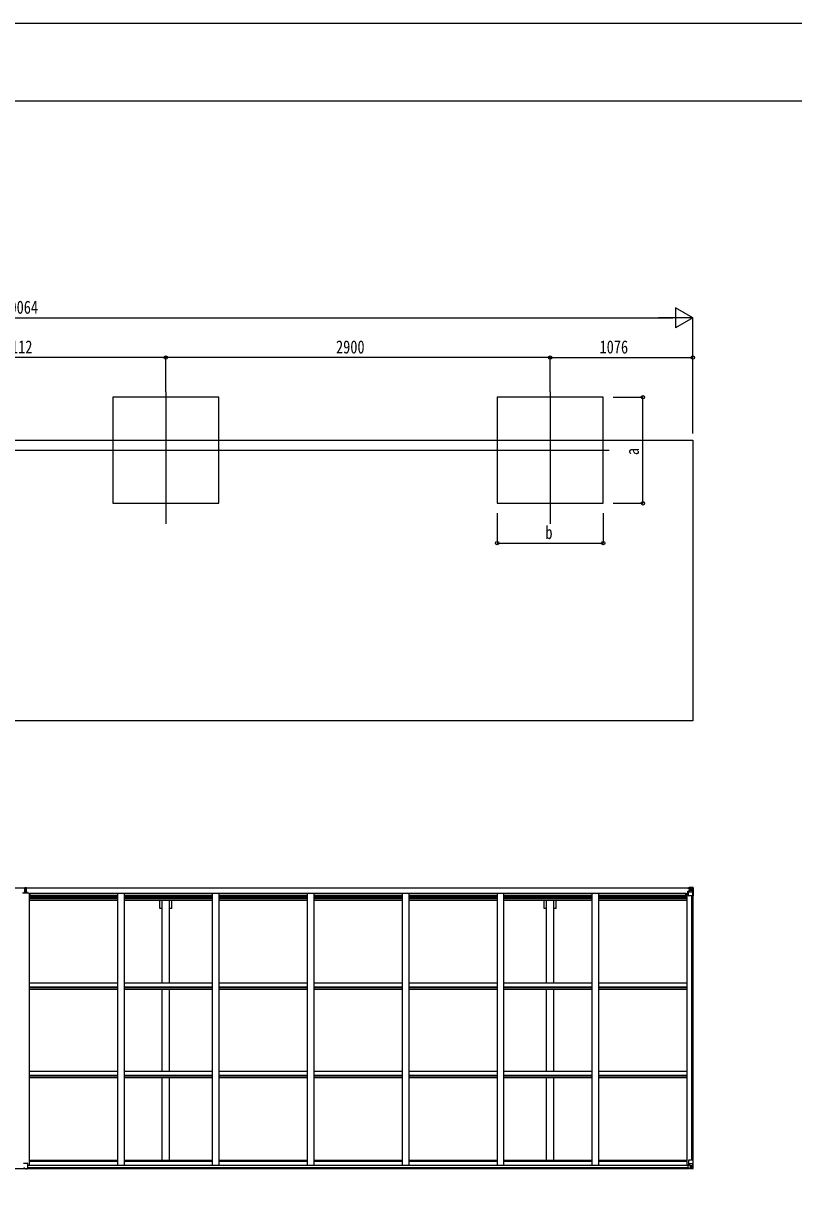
# Model space of a CAD drawing. Units: millimetres, scale not verified. Extents: x -12615 to 12615, y -8910 to 8910.
# Drawn here: x 50 to 5857, y 0 to 8910 of the extents above; entities that cross this region are included whole.
import ezdxf
from ezdxf.enums import TextEntityAlignment as Align

# ---------------------------------------------------------------- set-up
doc = ezdxf.new("R2010")
doc.units = ezdxf.units.MM
doc.header["$LTSCALE"] = 30
for name, color, linetype in [('0-3_YKK_12', 2, 'Continuous'), ('0-4_YKK_13', 4, 'Continuous'), ('0-5_YKK_A1', 4, 'Continuous'), ('0-6_YKK_D', 6, 'Continuous'), ('0-7_YKK_ZWAK', 7, 'Continuous')]:
    doc.layers.add(name, color=color, linetype=linetype)
doc.styles.add('ＭＳ ゴシック', font='')
doc.styles.get('ＭＳ ゴシック').set_extended_font_data('MS Gothic')

msp = doc.modelspace()

# ---------------------------------------------------------------- linework, layer by layer
at = {"layer": '0-3_YKK_12'}
for p, q in [((1122.23, 6130.23), (1122.23, 5135.06)), ((4022.23, 6130.23), (4022.23, 5135.06)), ((-4335.21, 5690.14), (4468.37, 5690.14))]:
    msp.add_line(p, q, dxfattribs=at)
at = {"layer": '0-4_YKK_13'}
for p, q in [((56.98, 2359.02), (63.98, 2359.08)), ((56.98, 2357.64), (63.98, 2357.58)), ((56.98, 2347.74), (56.98, 2357.14)), ((58.98, 2390.08), (63.83, 2390.37)), ((58.98, 2387.07), (58.98, 2390.08)), ((63.98, 2387.38), (58.98, 2387.07)), ((58.98, 2385.58), (58.98, 2387.07)), ((59.98, 2384.58), (63.98, 2384.58)), ((59.98, 2382.75), (59.98, 2384.58)), ((59.98, 2382.75), (63.98, 2382.68)), ((59.98, 2379.14), (59.98, 2382.75)), ((59.98, 2379.14), (63.98, 2379.08)), ((59.98, 2370.91), (59.98, 2379.14)), ((59.98, 2370.91), (63.98, 2370.87)), ((59.98, 2359.04), (59.98, 2370.91)), ((63.83, 2390.37), (65.48, 2390.47)), ((65.48, 2387.47), (63.98, 2387.38)), ((63.98, 2384.58), (63.98, 2387.38)), ((63.98, 2384.58), (63.98, 2373.86)), ((63.98, 2373.86), (66.98, 2373.86)), ((63.98, 2366.79), (63.98, 2373.86)), ((63.98, 2366.79), (66.98, 2366.79)), ((63.98, 2357.15), (63.98, 2366.79)), ((63.98, 2357.15), (66.98, 2357.15)), ((63.98, 2350.08), (63.98, 2357.15)), ((63.98, 2350.08), (66.98, 2350.08)), ((63.98, 2350.08), (63.98, 2347.74)), ((65.48, 2390.47), (65.48, 2387.47)), ((71.98, 2387.07), (65.48, 2387.47)), ((66.98, 2384.58), (70.98, 2384.58)), ((66.98, 2384.58), (66.98, 2373.86)), ((66.98, 2382.68), (70.98, 2382.68)), ((66.98, 2366.79), (66.98, 2373.86)), ((66.98, 2357.15), (66.98, 2366.79)), ((73.98, 2358.52), (66.98, 2358.58)), ((66.98, 2350.08), (66.98, 2357.15)), ((66.98, 2350.08), (66.98, 2347.74)), ((70.98, 2382.68), (70.98, 2384.58)), ((70.98, 2359.04), (70.98, 2370.87)), ((71.98, 2385.58), (71.98, 2387.07)), ((73.98, 2357.64), (73.98, 2358.52)), ((73.98, 2347.74), (73.98, 2357.14)), ((5060.23, 2386.79), (5060.23, 2387.72)), ((5061.23, 2386.79), (5060.23, 2386.79)), ((5060.23, 2386.79), (5060.23, 2385.22)), ((5060.23, 2385.11), (5060.23, 2385.22)), ((5061.23, 2387.72), (5061.23, 2386.79)), ((5066.23, 2386.79), (5061.23, 2386.79)), ((5061.73, 2363.96), (5062.73, 2363.97)), ((5061.73, 2347.74), (5061.73, 2363.96)), ((5062.73, 2362.23), (5061.73, 2362.24)), ((5061.73, 2352.09), (5066.23, 2352.09)), ((5066.78, 2364), (5062.73, 2363.97)), ((5066.43, 2390.29), (5064.74, 2389.86)), ((5066.23, 2385.18), (5066.23, 2386.79)), ((5066.23, 2385.18), (5076.23, 2385.09)), ((5066.23, 2330.09), (5066.23, 2363.19)), ((5090.23, 2355.76), (5066.23, 2355.76)), ((5066.43, 2390.29), (5066.73, 2390.29)), ((5066.73, 2390.29), (5066.73, 2389.86)), ((5077.41, 2365.73), (5067.06, 2364.08)), ((5067.06, 2363.45), (5077.41, 2365.1)), ((5067.06, 2364.08), (5067.06, 2363.45)), ((5097.39, 2329.09), (5067.23, 2329.09)), ((5068.23, 2387.05), (5076.23, 2387.05)), ((5068.23, 2387.02), (5076.23, 2387.02)), ((5071.73, 2392.49), (5078.23, 2392.09)), ((5071.73, 2391.6), (5071.73, 2392.49)), ((5078.23, 2391.21), (5071.73, 2391.6)), ((5071.73, 2391.09), (5071.73, 2391.6)), ((5071.73, 2391.09), (5071.73, 2390.68)), ((5071.73, 2390.68), (5076.73, 2390.59)), ((5071.73, 2390.68), (5071.73, 2389.86)), ((5072.73, 2364.99), (5072.73, 2384.96)), ((5076.62, 2384.72), (5072.73, 2384.72)), ((5072.73, 2381.09), (5076.73, 2381.09)), ((5072.73, 2372.89), (5076.73, 2372.89)), ((5076.23, 2387.05), (5076.23, 2385.09)), ((5076.23, 2386.02), (5076.73, 2386.02)), ((5076.24, 2385.09), (5076.23, 2385.09)), ((5076.24, 2384.93), (5076.24, 2385.09)), ((5076.73, 2386.38), (5078.23, 2386.38)), ((5076.73, 2382.85), (5078.23, 2382.85)), ((5076.73, 2369.29), (5078.23, 2369.29)), ((5077.41, 2365.1), (5077.41, 2365.73)), ((5078.23, 2365.99), (5078.23, 2392.09)), ((5078.23, 2391.98), (5090.23, 2391.19)), ((5079.23, 2382.85), (5078.23, 2382.85)), ((5090.23, 2382.85), (5078.23, 2382.85)), ((5090.23, 2369.29), (5078.23, 2369.29)), ((5084.75, 2375.65), (5084.75, 2374.69)), ((5092.57, 2382.79), (5090.23, 2382.85)), ((5090.23, 2369.29), (5092.57, 2369.32)), ((5090.23, 2369.29), (5090.23, 2369.29)), ((5096.84, 2355.97), (5090.23, 2355.76)), ((5090.32, 2391.19), (5098.25, 2390.71)), ((5092.57, 2369.32), (5092.57, 2382.79)), ((5096.84, 2355.97), (5092.7, 2368.06)), ((5093.42, 2386.3), (5096.15, 2389.97)), ((5097.39, 2389.74), (5097.39, 2389.68)), ((5097.39, 2329.09), (5097.39, 2389.68)), ((5099.29, 2390.8), (5099.29, 2390.8)), ((5099.29, 2390.76), (5099.29, 2390.8)), ((5100.23, 2389.8), (5100.23, 2389.76)), ((81.73, 308.5), (50.73, 308.5)), ((59.73, 274.42), (50.73, 274.47)), ((72.73, 274.42), (81.73, 274.47)), ((82.73, 275.18), (82.73, 307.5)), ((82.73, 275.18), (82.73, 275.15)), ((5061.73, 295.96), (5061.73, 275.8)), ((5071.73, 296.9), (5062.73, 296.87)), ((5062.73, 275.09), (5071.73, 275.03)), ((5066.23, 332.11), (5066.23, 299.02)), ((5090.23, 306.45), (5066.23, 306.45)), ((5067.06, 298.76), (5077.41, 297.1)), ((5067.06, 298.12), (5067.06, 298.76)), ((5074.71, 296.9), (5067.06, 298.12)), ((5100.23, 333.11), (5067.23, 333.11)), ((5078.23, 296.9), (5071.73, 296.9)), ((5071.73, 269.72), (5071.73, 275.66)), ((5077.41, 297.1), (5077.41, 296.9)), ((5078.23, 296.9), (5078.23, 270.11)), ((5078.23, 292.91), (5090.23, 292.91)), ((5090.23, 279.36), (5078.23, 279.36)), ((5078.23, 270.23), (5090.23, 271.01)), ((5085.71, 286.55), (5085.71, 287.51)), ((5096.84, 306.23), (5090.23, 306.45)), ((5090.23, 292.91), (5090.23, 292.91)), ((5090.23, 292.91), (5092.57, 292.88)), ((5092.57, 279.41), (5090.23, 279.35)), ((5090.32, 271.02), (5098.25, 271.49)), ((5092.57, 292.88), (5092.57, 279.41)), ((5096.84, 306.23), (5092.7, 294.15)), ((5093.42, 275.9), (5096.15, 272.24)), ((5097.39, 333.11), (5097.39, 272.53)), ((5097.39, 272.46), (5097.39, 272.53)), ((5099.29, 271.45), (5099.29, 271.4)), ((5100.23, 272.4), (5100.23, 333.11))]:
    msp.add_line(p, q, dxfattribs=at)
for points in [[(63.98, 2358.58), (56.98, 2358.52), (56.98, 2359.02)], [(63.98, 2357.08), (56.98, 2357.14), (56.98, 2357.64), (56.98, 2358.52)], [(65.48, 2390.47), (71.98, 2390.08), (71.98, 2387.07)], [(66.98, 2379.08), (70.98, 2379.08), (70.98, 2382.68)], [(66.98, 2370.87), (70.98, 2370.87), (70.98, 2379.08)], [(66.98, 2359.08), (73.98, 2359.02), (73.98, 2358.52)], [(66.98, 2357.58), (73.98, 2357.64), (73.98, 2357.14), (66.98, 2357.08)], [(5066.23, 2385.18), (5066.23, 2385.17), (5060.23, 2385.22)], [(5061.23, 2385.06), (5076.23, 2384.93), (5076.24, 2384.93)], [(5062.73, 2363.97), (5062.73, 2362.23), (5066.23, 2362.22)], [(5076.23, 2386.02), (5068.23, 2386.02), (5068.23, 2387.72)], [(5071.73, 2391.09), (5076.73, 2391.09), (5076.73, 2365.63)], [(5099.29, 2390.8), (5090.23, 2391.36), (5078.23, 2392.09)], [(5083.79, 2377.57), (5082.83, 2377.57), (5082.83, 2376.61), (5083.79, 2376.61)], [(5085.71, 2378.53), (5085.71, 2379.49), (5084.75, 2379.49), (5084.75, 2378.53)], [(5084.75, 2374.69), (5085.71, 2374.69), (5085.71, 2375.65)], [(5086.67, 2376.61), (5087.63, 2376.61), (5087.63, 2377.57), (5086.67, 2377.57)], [(5100.23, 2389.76), (5100.23, 2329.09), (5097.39, 2329.09)], [(66.23, 268.99), (59.73, 269.38), (59.73, 274.42)], [(66.23, 268.99), (72.73, 269.38), (72.73, 274.42)], [(5061.73, 275.8), (5061.74, 275.7), (5071.73, 275.66)], [(5099.29, 271.4), (5090.23, 270.85), (5071.73, 269.72)], [(5083.79, 285.59), (5082.83, 285.59), (5082.83, 284.63), (5083.79, 284.63)], [(5085.71, 287.51), (5084.75, 287.51), (5084.75, 286.55)], [(5084.75, 283.67), (5084.75, 282.71), (5085.71, 282.71), (5085.71, 283.67)], [(5086.67, 284.63), (5087.63, 284.63), (5087.63, 285.59), (5086.67, 285.59)]]:
    msp.add_lwpolyline(points, dxfattribs=at)
for centre in [(5085.23, 2377.09), (5085.23, 285.11)]:
    msp.add_circle(centre, 5.3, dxfattribs=at)
for centre, radius, start, end in [((59.98, 2385.58), 1, 180, 270), ((70.98, 2385.58), 1, 270, 0), ((5061.1, 2392.75), 7.69, 263.56574, 271.03001), ((5067.17, 2363.15), 0.937, 96.73234, 177.67791), ((5067.17, 2362.52), 0.937, 96.73234, 177.67791), ((5067.23, 2330.09), 1, 180, 270), ((5076.23, 2387.55), 0.5, 270.00309, 0.00198), ((5076.23, 2387.52), 0.5, 269.99891, 359.99891), ((5076.23, 2384.59), 0.5, 359.95536, 89.47105), ((5076.22, 2384.42), 0.513, 358.95293, 88.11972), ((5077.3, 2366.67), 0.937, 276.73234, 357.67791), ((5077.3, 2366.03), 0.937, 276.73234, 357.67791), ((5083.79, 2378.53), 0.96, 270, 0), ((5083.79, 2375.65), 0.96, 0, 90), ((5086.67, 2378.53), 0.96, 180, 270), ((5086.67, 2375.65), 0.96, 90, 180), ((5096.11, 2389.8), 1.28, 357.54105, 48.82169), ((5098.08, 2403.41), 12.7, 264.89689, 270.75534), ((5099.23, 2389.8), 0.999, 0.04917, 86.5576), ((5099.23, 2389.8), 1, 359.99921, 86.49983), ((5099.23, 2389.76), 0.999, 0.04917, 86.5576), ((50.73, 307.5), 1, 90, 180), ((81.73, 307.5), 1, 0, 90), ((5067.23, 332.11), 1, 90, 180), ((5067.17, 299.69), 0.937, 182.32209, 263.26766), ((5067.17, 299.05), 0.937, 182.32209, 263.26766), ((5077.3, 296.17), 0.937, 50.93398, 83.26766), ((5083.79, 286.55), 0.96, 270, 0), ((5083.79, 283.67), 0.96, 0, 90), ((5086.67, 286.55), 0.96, 180, 270), ((5086.67, 283.67), 0.96, 90, 180), ((5096.11, 272.41), 1.28, 311.17831, 2.45895), ((5098.08, 258.79), 12.7, 89.24466, 95.10311), ((5099.23, 272.44), 0.999, 273.4424, 359.95083), ((5099.23, 272.4), 0.999, 273.4424, 359.95083), ((5099.23, 272.4), 1, 273.50017, 0.00079)]:
    msp.add_arc(centre, radius, start, end, dxfattribs=at)
for centre, major_axis, ratio, start_param, end_param in [((64.01, 2387.38), (0.18, -2.99), 0.008711, 3.1415927, 4.7113235), ((-107.89, 2376.86), (171.87, 10.52), 0.017422, 6.2821194, 6.2831848), ((5171.98, 2382.85), (-81.75, 0), 0.061163, 6.2824128, 6.2831853), ((5095.44, 2382.71), (-0.03, 5), 0.573921, 0.7672717, 1.551125), ((5093.97, 2369.34), (0, 3), 0.468246, 1.5772882, 2.0127935), ((5097.1, 2387.78), (0.02, 3), 0.466854, 0.125683, 0.7596956), ((5096.12, 2358.32), (-0.85, 2.32), 0.403757, 3.0087805, 3.9744392), ((5097.29, 2390.88), (-2, 0.12), 0.060933, 2.0712557, 3.1453404), ((4898.29, 2403.11), (-201, 12.36), 0.060933, 3.1453404, 3.145839), ((50.73, 275.18), (1, -0.012), 0.707053, 3.2044821, 4.7211143), ((81.73, 275.18), (-1, -0.012), 0.707053, 1.562071, 3.0787032), ((5062.73, 295.96), (-1, -0.021), 0.906239, 4.6936843, 6.2644806), ((5062.73, 275.8), (-1, 0.012), 0.707053, 0.1587743, 1.5795216), ((5171.98, 279.36), (-81.75, 0), 0.061163, 0, 0.0007725), ((5093.97, 292.86), (0, -3), 0.468246, 4.2703918, 4.7058971), ((5095.44, 279.49), (-0.03, -5), 0.573921, 4.7320603, 5.5159136), ((5097.1, 274.42), (0.02, -3), 0.466854, 5.5234897, 6.1575023), ((5096.12, 303.88), (-0.85, -2.32), 0.403757, 2.3087461, 3.2744049), ((5097.29, 271.32), (-2, -0.12), 0.060933, 3.1378449, 4.2119296), ((4898.29, 259.09), (-201, -12.36), 0.060933, 3.1373463, 3.1378449)]:
    msp.add_ellipse(centre, major_axis=major_axis, ratio=ratio, start_param=start_param, end_param=end_param, dxfattribs=at)
at = {"layer": '0-5_YKK_A1'}
for p, q in [((-4965.77, 5767.94), (5098.23, 5767.94)), ((5098.23, 5767.94), (5098.23, 3649.94)), ((5098.23, 3649.94), (-4965.77, 3649.94)), ((-4944.27, 2389.86), (58.98, 2389.86)), ((-4944.27, 2387.72), (58.98, 2387.72)), ((91.23, 2347.74), (41.23, 2347.74)), ((71.98, 2389.86), (5076.73, 2389.86)), ((71.98, 2387.72), (5076.73, 2387.72)), ((91.23, 2347.74), (91.23, 297.09)), ((91.23, 2334.06), (757.23, 2334.06)), ((91.23, 2325.67), (757.23, 2325.67)), ((91.23, 2317.47), (757.23, 2317.47)), ((98.73, 2334.06), (98.73, 2349.58)), ((98.73, 2349.58), (5045.73, 2349.58)), ((757.23, 2349.56), (757.23, 297.09)), ((807.23, 2349.56), (807.23, 297.09)), ((807.23, 2334.06), (1473.23, 2334.06)), ((807.23, 2325.67), (1473.23, 2325.67)), ((807.23, 2317.47), (1473.23, 2317.47)), ((1473.23, 2349.56), (1473.23, 297.09)), ((1523.23, 2349.56), (1523.23, 297.09)), ((1523.23, 2334.06), (2189.23, 2334.06)), ((1523.23, 2325.67), (2189.23, 2325.67)), ((1523.23, 2317.47), (2189.23, 2317.47)), ((2189.23, 2349.56), (2189.23, 297.09)), ((2239.23, 2349.56), (2239.23, 297.09)), ((2239.23, 2334.06), (2905.23, 2334.06)), ((2239.23, 2325.67), (2905.23, 2325.67)), ((2239.23, 2317.47), (2905.23, 2317.47)), ((2905.23, 2349.56), (2905.23, 297.09)), ((2955.23, 2349.56), (2955.23, 297.09)), ((2955.23, 2334.06), (3621.23, 2334.06)), ((2955.23, 2325.67), (3621.23, 2325.67)), ((2955.23, 2317.47), (3621.23, 2317.47)), ((3621.23, 2349.56), (3621.23, 297.09)), ((3671.23, 2349.56), (3671.23, 297.09)), ((3671.23, 2334.06), (4337.23, 2334.06)), ((3671.23, 2325.67), (4337.23, 2325.67)), ((3671.23, 2317.47), (4337.23, 2317.47)), ((4337.23, 2349.56), (4337.23, 297.09)), ((4387.23, 2349.56), (4387.23, 297.09)), ((4387.23, 2334.06), (5053.23, 2334.06)), ((4387.23, 2325.67), (5053.23, 2325.67)), ((4387.23, 2317.47), (5053.23, 2317.47)), ((5045.73, 2334.06), (5045.73, 2349.58)), ((5053.23, 2347.74), (5053.23, 297.09)), ((5053.23, 2347.74), (5066.23, 2347.74)), ((5088.53, 2329.09), (5088.53, 333.11)), ((5098.23, 2329.09), (5098.23, 333.11)), ((91.23, 2313.54), (757.23, 2313.54)), ((91.23, 2308.46), (757.23, 2308.46)), ((91.23, 2295.45), (757.23, 2295.45)), ((807.23, 2313.54), (1473.23, 2313.54)), ((807.23, 2308.46), (1473.23, 2308.46)), ((807.23, 2295.45), (1473.23, 2295.45)), ((1077.03, 2233.86), (1077.03, 2290.13)), ((1094.73, 2233.86), (1077.03, 2233.86)), ((1094.73, 1668.8), (1094.73, 2290.13)), ((1149.73, 1668.8), (1149.73, 2290.13)), ((1167.43, 2233.86), (1149.73, 2233.86)), ((1167.43, 2233.86), (1167.43, 2290.13)), ((1523.23, 2313.54), (2189.23, 2313.54)), ((1523.23, 2308.46), (2189.23, 2308.46)), ((1523.23, 2295.45), (2189.23, 2295.45)), ((2239.23, 2313.54), (2905.23, 2313.54)), ((2239.23, 2308.46), (2905.23, 2308.46)), ((2239.23, 2295.45), (2905.23, 2295.45)), ((2955.23, 2313.54), (3621.23, 2313.54)), ((2955.23, 2308.46), (3621.23, 2308.46)), ((2955.23, 2295.45), (3621.23, 2295.45)), ((3671.23, 2313.54), (4337.23, 2313.54)), ((3671.23, 2308.46), (4337.23, 2308.46)), ((3671.23, 2295.45), (4337.23, 2295.45)), ((3977.03, 2233.86), (3977.03, 2290.13)), ((3994.73, 2233.86), (3977.03, 2233.86)), ((3994.73, 1668.8), (3994.73, 2290.13)), ((4049.73, 1668.8), (4049.73, 2290.13)), ((4067.43, 2233.86), (4049.73, 2233.86)), ((4067.43, 2233.86), (4067.43, 2290.13)), ((4387.23, 2313.54), (5053.23, 2313.54)), ((4387.23, 2308.46), (5053.23, 2308.46)), ((4387.23, 2295.45), (5053.23, 2295.45)), ((757.23, 1668.8), (91.26, 1668.8)), ((757.23, 1639.06), (91.26, 1639.06)), ((757.23, 1634.51), (91.26, 1634.51)), ((757.23, 1621.5), (91.26, 1621.5)), ((1473.23, 1668.8), (807.23, 1668.8)), ((1473.23, 1639.06), (807.23, 1639.06)), ((1473.23, 1634.51), (807.23, 1634.51)), ((1473.23, 1621.5), (807.23, 1621.5)), ((1094.73, 1001.81), (1094.73, 1621.5)), ((1149.73, 1001.81), (1149.73, 1621.5)), ((2189.23, 1668.8), (1523.23, 1668.8)), ((2189.23, 1639.06), (1523.23, 1639.06)), ((2189.23, 1634.51), (1523.23, 1634.51)), ((2189.23, 1621.5), (1523.23, 1621.5)), ((2905.23, 1668.8), (2239.23, 1668.8)), ((2905.23, 1639.06), (2239.23, 1639.06)), ((2905.23, 1634.51), (2239.23, 1634.51)), ((2905.23, 1621.5), (2239.23, 1621.5)), ((3621.23, 1668.8), (2955.23, 1668.8)), ((3621.23, 1639.06), (2955.23, 1639.06)), ((3621.23, 1634.51), (2955.23, 1634.51)), ((3621.23, 1621.5), (2955.23, 1621.5)), ((4337.23, 1668.8), (3671.23, 1668.8)), ((4337.23, 1639.06), (3671.23, 1639.06)), ((4337.23, 1634.51), (3671.23, 1634.51)), ((4337.23, 1621.5), (3671.23, 1621.5)), ((3994.73, 1001.81), (3994.73, 1621.5)), ((4049.73, 1001.81), (4049.73, 1621.5)), ((5053.23, 1668.8), (4387.23, 1668.8)), ((5053.23, 1639.06), (4387.23, 1639.06)), ((5053.23, 1634.51), (4387.23, 1634.51)), ((5053.23, 1621.5), (4387.23, 1621.5)), ((757.23, 1001.81), (91.26, 1001.81)), ((1473.23, 1001.81), (807.23, 1001.81)), ((2189.23, 1001.81), (1523.23, 1001.81)), ((2905.23, 1001.81), (2239.23, 1001.81)), ((3621.23, 1001.81), (2955.23, 1001.81)), ((4337.23, 1001.81), (3671.23, 1001.81)), ((5053.23, 1001.81), (4387.23, 1001.81)), ((757.23, 972.07), (91.26, 972.07)), ((757.23, 967.52), (91.26, 967.52)), ((757.23, 954.51), (91.26, 954.51)), ((1473.23, 972.07), (807.23, 972.07)), ((1473.23, 967.52), (807.23, 967.52)), ((1473.23, 954.51), (807.23, 954.51)), ((1094.73, 333.26), (1094.73, 954.51)), ((1149.73, 333.26), (1149.73, 954.51)), ((2189.23, 972.07), (1523.23, 972.07)), ((2189.23, 967.52), (1523.23, 967.52)), ((2189.23, 954.51), (1523.23, 954.51)), ((2905.23, 972.07), (2239.23, 972.07)), ((2905.23, 967.52), (2239.23, 967.52)), ((2905.23, 954.51), (2239.23, 954.51)), ((3621.23, 972.07), (2955.23, 972.07)), ((3621.23, 967.52), (2955.23, 967.52)), ((3621.23, 954.51), (2955.23, 954.51)), ((4337.23, 972.07), (3671.23, 972.07)), ((4337.23, 967.52), (3671.23, 967.52)), ((4337.23, 954.51), (3671.23, 954.51)), ((3994.73, 333.26), (3994.73, 954.51)), ((4049.73, 333.26), (4049.73, 954.51)), ((5053.23, 972.07), (4387.23, 972.07)), ((5053.23, 967.52), (4387.23, 967.52)), ((5053.23, 954.51), (4387.23, 954.51)), ((-4939.27, 271.32), (59.73, 271.32)), ((72.73, 271.32), (5071.73, 271.32)), ((82.73, 297.09), (5073.5, 297.09)), ((82.73, 294.83), (5061.73, 294.83)), ((82.73, 279.22), (5061.73, 279.22)), ((91.23, 333.26), (757.23, 333.26)), ((91.23, 324.92), (757.23, 324.92)), ((807.23, 333.26), (1473.23, 333.26)), ((807.23, 324.92), (1473.23, 324.92)), ((1523.23, 333.26), (2189.23, 333.26)), ((1523.23, 324.92), (2189.23, 324.92)), ((2239.23, 333.26), (2905.23, 333.26)), ((2239.23, 324.92), (2905.23, 324.92)), ((2955.23, 333.26), (3621.23, 333.26)), ((2955.23, 324.92), (3621.23, 324.92)), ((3671.23, 333.26), (4337.23, 333.26)), ((3671.23, 324.92), (4337.23, 324.92)), ((4387.23, 333.26), (5053.23, 333.26)), ((4387.23, 324.92), (5053.23, 324.92))]:
    msp.add_line(p, q, dxfattribs=at)
for points in [[(722.23, 5290.14), (1522.23, 5290.14), (1522.23, 6090.14), (722.23, 6090.14)], [(3622.23, 5290.14), (4422.23, 5290.14), (4422.23, 6090.14), (3622.23, 6090.14)]]:
    msp.add_lwpolyline(points, close=True, dxfattribs=at)
at = {"layer": '0-6_YKK_D'}
for p, q in [((-4815.77, 6690.14), (4948.23, 6690.14)), ((5098.23, 6690.14), (4838.42, 6690.14)), ((5098.23, 6690.14), (4968.33, 6765.14)), ((4968.33, 6765.14), (4968.33, 6615.14)), ((5098.23, 6690.14), (4968.33, 6615.14)), ((5098.23, 5817.94), (5098.23, 6691.14)), ((1122.23, 6390.14), (-989.77, 6390.14)), ((1122.23, 6130.23), (1122.23, 6391.14)), ((1122.23, 6130.23), (1122.23, 6391.14)), ((4022.23, 6390.14), (1122.23, 6390.14)), ((4022.23, 6130.23), (4022.23, 6391.14)), ((4022.23, 6130.23), (4022.23, 6391.14)), ((4022.23, 6390.14), (5098.23, 6390.14)), ((5098.23, 5817.94), (5098.23, 6391.14)), ((4497.23, 6090.14), (4723.23, 6090.14)), ((4722.23, 5290.14), (4722.23, 6090.14)), ((4497.23, 5290.14), (4723.23, 5290.14)), ((3622.23, 5215.14), (3622.23, 4989.14)), ((4422.23, 5216.13), (4422.23, 4989.14)), ((3622.23, 4990.14), (4422.23, 4990.14))]:
    msp.add_line(p, q, dxfattribs=at)
for centre in [(1122.23, 6390.14), (1122.23, 6390.14), (4022.23, 6390.14), (4022.23, 6390.14), (5098.23, 6390.14), (4722.23, 6090.14), (4722.23, 5290.14), (3622.23, 4990.14), (4422.23, 4990.14)]:
    msp.add_circle(centre, 12.75, dxfattribs=at)
at = {"layer": '0-7_YKK_ZWAK'}
msp.add_line((11685.06, 8325), (-11714.94, 8325), dxfattribs=at)
msp.add_lwpolyline([(-12615, -8910), (12615, -8910), (12615, 8910), (-12615, 8910)], close=True, dxfattribs=at)

# ---------------------------------------------------------------- texts
at = {"layer": '0-6_YKK_D', "style": 'ＭＳ ゴシック', "width": 0.8}
for s, p in [('Lt=10064', (-272.17, 6691.14)), ('2112', (-99.37, 6391.14)), ('2900', (2406.63, 6391.14)), ('1076', (4394.63, 6391.14)), ('b', (3986.23, 4991.14))]:
    msp.add_text(s, height=98.97, dxfattribs=at).set_placement(p, align=Align.BOTTOM_LEFT)
msp.add_text('a', height=98.97, rotation=90, dxfattribs=at).set_placement((4721.23, 5654.14), align=Align.BOTTOM_LEFT)

doc.saveas('drawing.dxf')
